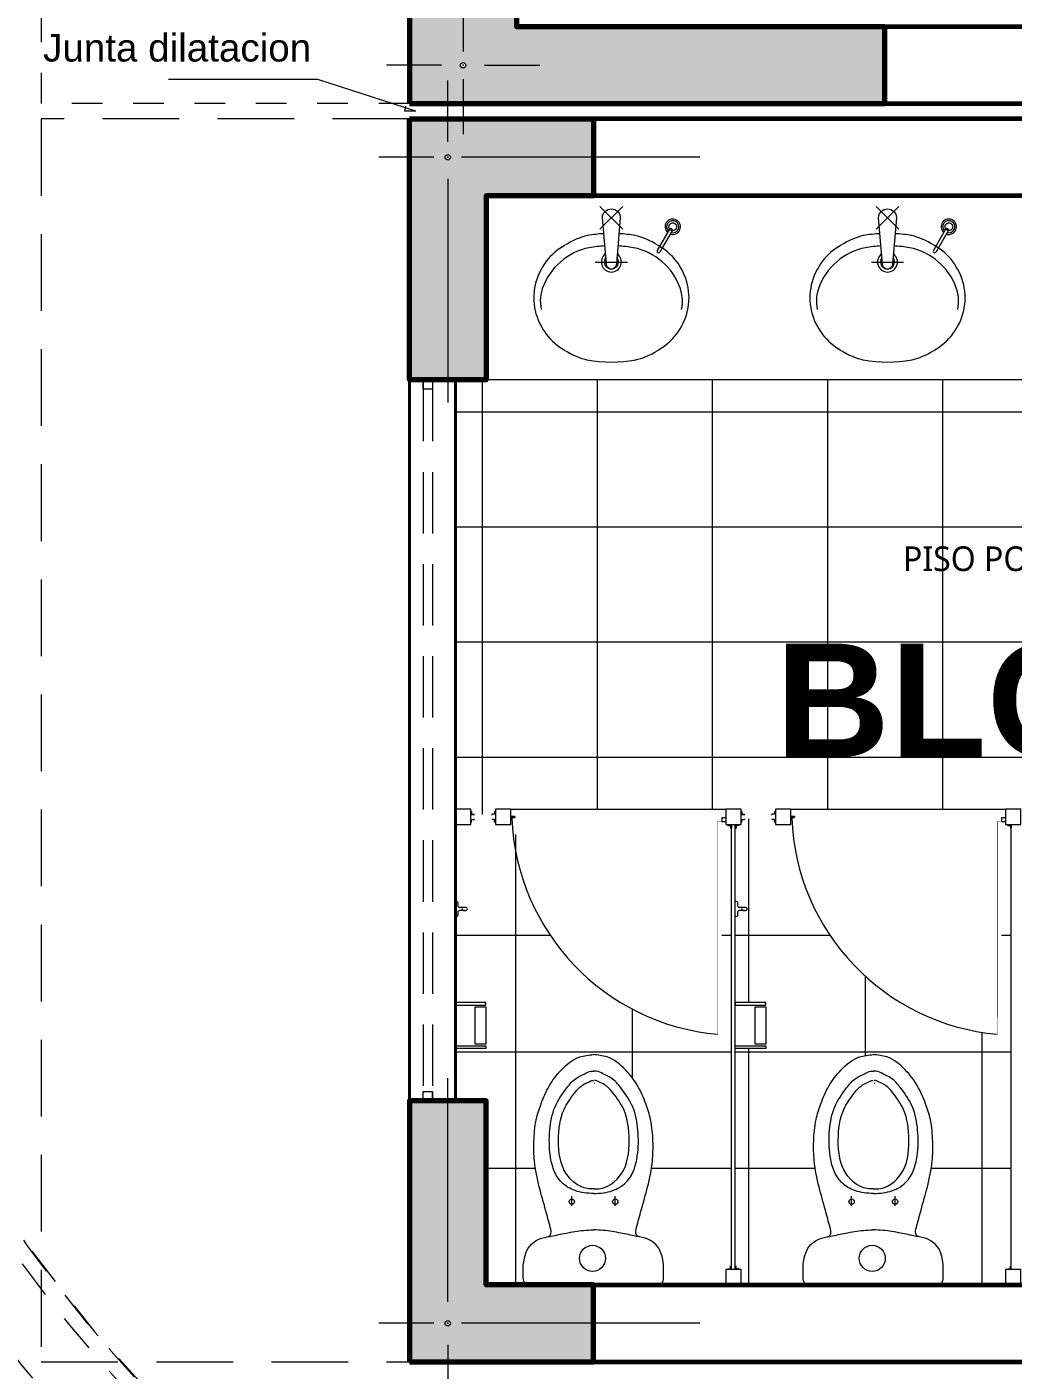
# Model space of a CAD drawing. Header units: metres. Extents: x 28 to 239, y -1 to 113.
# Drawn here: x 42.944 to 46.159, y 60.826 to 65.202 of the extents above; entities that cross this region are included whole.
import ezdxf
from ezdxf.enums import TextEntityAlignment as Align

# ---------------------------------------------------------------- set-up
doc = ezdxf.new("R2010")
doc.units = ezdxf.units.M
doc.set_wipeout_variables(frame=1)
for name, pattern in [('DASHED2', [0.375, 0.25, -0.125]), ('HIDDEN', [9.525, 6.35, -3.175]), ('RAYITAS2', [0.1875, 0.125, -0.0625])]:
    doc.linetypes.add(name, pattern=pattern)
for name, color, linetype, lineweight in [('COLUMNAS 50', 32, 'Continuous', 70), ('GRAFO 4', 7, 'Continuous', 30), ('GRAFO01', 7, 'Continuous', 0), ('Hatch', 251, 'Continuous', 0), ('Letras El', 9, 'Continuous', 5), ('MK-LINEAS GENERALES', 7, 'Continuous', 0), ('Mobiliario el', 7, 'Continuous', 5), ('Muebles', 252, 'Continuous', 0), ('Muros el', 144, 'Continuous', 60), ('puertas', 7, 'Continuous', 5), ('Sanitarios el', 141, 'Continuous', 15), ('Structural - Bearing_Pen_No__20', 1, 'Continuous', 0), ('Tabiques El', 7, 'Continuous', 15), ('TEXTOS-SUBTITULO', 7, 'Continuous', 30), ('Vanos', 140, 'Continuous', 5)]:
    doc.layers.add(name, color=color, linetype=linetype, lineweight=lineweight)
doc.layers.add('Estructura - Carga_Pen_No__89', color=7, linetype='Continuous', lineweight=15, true_color=0x71cebe)
doc.layers.add('Separador de bike pintado', color=8, linetype='Continuous')
doc.styles.add('Estilo-cotas', font='arial.ttf', dxfattribs={"height": 0.18})
doc.styles.add('Santa Rosa 1 50', font='trebuc.ttf')
doc.styles.add('TURBO_BASS', font='swisseb.ttf')

# ---------------------------------------------------------------- blocks, each defined once
blk = doc.blocks.new('Columna tipo 3')
at = {"true_color": 0x939598}
h = blk.add_hatch(color=252, dxfattribs=at)
h.dxf.hatch_style = 1
h.paths.add_polyline_path([(-235.0847, 45.074), (-235.7847, 45.074), (-235.7847, 43.524), (-235.5347, 43.524), (-235.5347, 44.724), (-235.0847, 44.724)])
h.paths.add_polyline_path([(-235.6684, 44.899, -1), (-235.651, 44.899, -1)], flags=16)
at = {"layer": 'COLUMNAS 50', "linetype": 'Continuous'}
blk.add_lwpolyline([(-235.7847, 45.074), (-235.7847, 43.524), (-235.5347, 43.524), (-235.5347, 44.724), (-235.0847, 44.724), (-235.0847, 45.074)], close=True, dxfattribs=at)
at = {"layer": 'Structural - Bearing_Pen_No__20', "linetype": 'Continuous'}
for p, q in [((-235.6597, 44.969), (-235.6597, 45.149)), ((-235.7047, 44.899), (-235.8847, 44.899)), ((-235.0847, 44.899), (-235.6147, 44.899)), ((-235.6597, 44.829), (-235.6597, 44.649))]:
    blk.add_line(p, q, dxfattribs=at)
blk.add_circle((-235.6597, 44.899), 0.00871, dxfattribs=at)
blk.add_point((-235.6597, 44.899), dxfattribs=at)
blk = doc.blocks.new('INODFLUX-P')
at = {"layer": 'Sanitarios el'}
for p, q in [((0.023, 0.2288), (0.0672, 0.2288)), ((0, -0.2121), (0, 0.2126)), ((0, 0.1438), (0, -0.0981)), ((0.2582, 0.0706), (0.2891, 0.0706)), ((0.2582, -0.071), (0.2891, -0.071)), ((0.023, -0.2282), (0.023, -0.2282)), ((0.023, -0.2282), (0.0672, -0.2282))]:
    blk.add_line(p, q, dxfattribs=at)
for centre, radius in [((0.0867, 0.0033), 0.0425), ((0.2717, 0.0706), 0.00872), ((0.2717, -0.071), 0.00872)]:
    blk.add_circle(centre, radius, dxfattribs=at)
for points in [[(0, 0.2126), (0.0044, 0.2213), (0.0135, 0.2274), (0.023, 0.2288)], [(0.0672, 0.2288), (0.0955, 0.223), (0.1264, 0.2081), (0.1445, 0.1864), (0.157, 0.1508), (0.1588, 0.1386)], [(0.1874, 0.1409), (0.2442, 0.1561), (0.3196, 0.1768), (0.4039, 0.1925), (0.4675, 0.1942), (0.5389, 0.1866), (0.5904, 0.1708), (0.6481, 0.1445), (0.701, 0.1046), (0.7429, 0.0445), (0.7506, -0.0003)], [(0.1579, 0.145), (0.1674, 0.1389), (0.1874, 0.1409)], [(0.2977, -0.0011), (0.3073, 0.0603), (0.3337, 0.1031), (0.3743, 0.1291), (0.42, 0.1406), (0.5047, 0.1425), (0.5802, 0.1255), (0.6419, 0.087), (0.6742, 0.0556), (0.6882, 0.0286), (0.6966, 0.0076), (0.6966, -0.0011)], [(0.1874, -0.1404), (0.2442, -0.1556), (0.3196, -0.1762), (0.4039, -0.192), (0.4675, -0.1937), (0.5389, -0.1861), (0.5904, -0.1703), (0.6481, -0.144), (0.701, -0.1041), (0.7429, -0.0439), (0.7506, 0.0009)], [(0.2977, -0.0011), (0.3073, -0.0624), (0.3337, -0.1052), (0.3743, -0.1312), (0.42, -0.1427), (0.5047, -0.1446), (0.5802, -0.1276), (0.6419, -0.0891), (0.6742, -0.0577), (0.6882, -0.0307), (0.6966, -0.0097), (0.6966, -0.0011)], [(0.0672, -0.2282), (0.0955, -0.2225), (0.1264, -0.2075), (0.1445, -0.1859), (0.157, -0.1503), (0.1588, -0.1381)], [(0.1579, -0.1444), (0.1674, -0.1384), (0.1874, -0.1404)], [(0, -0.2121), (0.0044, -0.2208), (0.0135, -0.2269), (0.023, -0.2282)]]:
    blk.add_spline(points, degree=3, dxfattribs=at)
for points, knots in [([(0.1588, 0.1386), (0.1623, 0.1223), (0.1698, 0.0871), (0.1777, 0.0409), (0.1792, 0.0109), (0.1796, 0.0003)], [0, 0, 0, 0, 0.0500478, 0.1080759, 0.1401372, 0.1401372, 0.1401372, 0.1401372]), ([(0.3131, -0.0011), (0.3106, 0.0471), (0.3384, 0.0711), (0.391, 0.1086), (0.4315, 0.1145), (0.5072, 0.1138), (0.5432, 0.1094), (0.5901, 0.088), (0.6081, 0.0754), (0.6383, 0.0517), (0.6458, 0.0447), (0.6554, 0.0285), (0.6616, 0.0158), (0.666, 0.0062), (0.6666, 0.0045), (0.6667, 0.0043)], [0, 0, 0, 0, 0.1299393, 0.1299393, 0.2598787, 0.2598787, 0.374754, 0.374754, 0.445792, 0.445792, 0.4942707, 0.4942707, 0.5266072, 0.5266072, 0.535214, 0.535214, 0.535214, 0.535214]), ([(0.1588, -0.1381), (0.1623, -0.1218), (0.1698, -0.0866), (0.1777, -0.0404), (0.1792, -0.0104), (0.1796, 0.0003)], [0, 0, 0, 0, 0.0500478, 0.1080759, 0.1401372, 0.1401372, 0.1401372, 0.1401372]), ([(0.3131, -0.0011), (0.3106, -0.0492), (0.3384, -0.0732), (0.391, -0.1107), (0.4315, -0.1166), (0.5072, -0.1159), (0.5432, -0.1115), (0.5901, -0.0901), (0.6081, -0.0775), (0.6383, -0.0539), (0.6458, -0.0468), (0.6554, -0.0306), (0.6616, -0.0179), (0.666, -0.0083), (0.6666, -0.0066), (0.6667, -0.0064)], [0, 0, 0, 0, 0.1299393, 0.1299393, 0.2598787, 0.2598787, 0.374754, 0.374754, 0.445792, 0.445792, 0.4942707, 0.4942707, 0.5266072, 0.5266072, 0.535214, 0.535214, 0.535214, 0.535214])]:
    blk.add_open_spline(points, degree=3, knots=knots, dxfattribs=at)
for points in [[(0.6667, 0.0043), (0.6667, 0.0041), (0.6667, 0.003), (0.6666, 0.0005)], [(0.6567, -0.0046), (0.6567, -0.0042), (0.6567, -0.0037), (0.6566, -0.0032)], [(0.6667, -0.0064), (0.6667, -0.0062), (0.6667, -0.0051), (0.6666, -0.0027)]]:
    blk.add_open_spline(points, degree=3, dxfattribs=at)
blk.add_point((0, 0), dxfattribs=at)
blk = doc.blocks.new('OvalinGrandeyGrifo')
at = {"layer": 'Sanitarios el', "lineweight": 13, "ltscale": 0.5}
for p, q in [((0.0525, -0.1165), (-0.0525, -0.1165)), ((0.0371, -0.2236), (-0.0371, -0.2978)), ((-0.0371, -0.2236), (0.0371, -0.2978))]:
    blk.add_line(p, q, dxfattribs=at)
at = {"layer": 'Sanitarios el'}
blk.add_lwpolyline([(-0.029, -0.2607), (-0.0162, -0.1097, -1), (0.0162, -0.1097), (0.029, -0.2607, -1)], format="xyb", close=True, dxfattribs=at)
for centre, radius, start, end in [((-0.0149, -0.0457), 0.2564, 104.0103, 121.7376), ((0, -0.2497), 0.4592, 80.1175, 99.8825), ((0.0149, -0.0457), 0.2564, 58.2624, 75.9897), ((-0.0502, -0.0071), 0.2051, 119.322, 142.2699), ((0.0502, -0.0071), 0.2051, 37.7301, 60.678), ((-0.0371, -0.011), 0.218, 143.4198, 165.9569), ((0.0371, -0.011), 0.218, 14.0431, 36.5802), ((-0.0534, 0), 0.1996, 167.6572, 192.3428), ((-0.1008, 0.0114), 0.1308, 168.0871, 202.2683), ((0.1008, 0.0114), 0.1308, 337.7317, 11.9129), ((0.0534, 0), 0.1996, 347.6572, 12.3428), ((-0.0371, 0.011), 0.218, 194.0431, 216.5802), ((-0.0313, 0.0379), 0.2052, 199.9549, 258.5759), ((0.0313, 0.0379), 0.2052, 281.4241, 340.0451), ((0.0371, 0.011), 0.218, 323.4198, 345.9569), ((0, -0.1165), 0.0325, 305.7597, 234.2403), ((-0.0502, 0.0071), 0.2051, 217.7301, 240.678), ((0, -0.1165), 0.023, 321.3881, 218.6119), ((0.0502, 0.0071), 0.2051, 299.322, 322.2699), ((-0.0149, 0.0457), 0.2564, 238.2624, 255.9897), ((0, 0.2497), 0.4192, 260.1175, 267.1004), ((0, 0.2497), 0.4192, 272.8996, 279.8825), ((0.0149, 0.0457), 0.2564, 284.0103, 301.7376), ((0, 0.2497), 0.4592, 260.1175, 266.9302), ((0, 0.2497), 0.4592, 273.0698, 279.8825)]:
    blk.add_arc(centre, radius, start, end, dxfattribs=at)
blk = doc.blocks.new('H-4a-P')
for p, q in [((0.0019, 0.0133), (0.0417, 0.0823)), ((0.0106, 0.0083), (0.0504, 0.0773))]:
    blk.add_line(p, q)
at = {"linetype": 'HIDDEN'}
blk.add_circle((0, 0), 0.0125, dxfattribs=at)
for centre, radius, start, end in [((0.0461, 0.0798), 0.005, 330, 150), ((0, 0), 0.025, 71.537, 48.463), ((0, 0), 0.02, 74.4775, 45.5225), ((0.0063, 0.0108), 0.005, 150, 330)]:
    blk.add_arc(centre, radius, start, end)
blk = doc.blocks.new('H-6a')
for points in [[(0, 0), (0, -0.009), (-0.1, -0.009), (-0.1, 0)], [(-0.065, -0.136), (-0.1, -0.136), (-0.1, -0.014), (-0.065, -0.014)], [(0, -0.15), (0, -0.141), (-0.1, -0.141), (-0.1, -0.15)]]:
    blk.add_lwpolyline(points, close=True)
blk = doc.blocks.new('H-3')
blk.add_lwpolyline([(0.0054, 0.0301), (0.0054, 0.013, 0.414214), (0.0104, 0.008), (0.02, 0.008, -0.414214), (0.025, 0.003), (0.025, 0), (-0.025, 0), (-0.025, 0.003, -0.414214), (-0.02, 0.008), (-0.0104, 0.008, 0.414214), (-0.0054, 0.013), (-0.0054, 0.0301)], format="xyb")
at = {"extrusion": (0, 0, -1)}
blk.add_ellipse((0, 0.0301), major_axis=(0, -0.0093), ratio=0.58118, dxfattribs=at)

msp = doc.modelspace()

# ---------------------------------------------------------------- hatches: boundary and pattern name
at = {"layer": 'COLUMNAS 50', "true_color": 0xc7c8ca}
h = msp.add_hatch(color=9, dxfattribs=at)
h.dxf.hatch_style = 1
h.paths.add_polyline_path([(44.441, 64.0517), (44.441, 64.6519), (44.7911, 64.6519), (44.7911, 64.9019), (44.191, 64.9019), (44.191, 64.0517)])
h = msp.add_hatch(color=9, dxfattribs=at)
h.dxf.hatch_style = 1
h.paths.add_polyline_path([(44.441, 61.7032), (44.441, 61.1031), (44.7911, 61.1031), (44.7911, 60.8531), (44.191, 60.8531), (44.191, 61.7032)])

# ---------------------------------------------------------------- linework, layer by layer
at = {"layer": 'COLUMNAS 50', "linetype": 'Continuous'}
for points in [[(44.191, 64.9019), (44.7911, 64.9019), (44.7911, 64.6519), (44.441, 64.6519), (44.441, 64.0517), (44.191, 64.0517)], [(44.191, 60.8531), (44.7911, 60.8531), (44.7911, 61.1031), (44.441, 61.1031), (44.441, 61.7032), (44.191, 61.7032)]]:
    msp.add_lwpolyline(points, close=True, dxfattribs=at)
at = {"layer": 'Estructura - Carga_Pen_No__89', "color": 252, "linetype": 'RAYITAS2', "lineweight": 20, "true_color": 0x939598, "flags": 128}
for points in [[(41.9051, 62.7185), (42.1944, 62.7979, 0.131282), (43.4628, 60.6273), (43.252, 60.4144, -0.13185)], [(41.9641, 62.6851, 0.127081), (43.2518, 60.4823), (43.3953, 60.6272, -0.126334), (42.1611, 62.7391)]]:
    msp.add_lwpolyline(points, format="xyb", close=True, dxfattribs=at)
at = {"layer": 'GRAFO 4', "linetype": 'Continuous', "lineweight": 60, "flags": 128}
for points in [[(47.6075, 64.9019), (44.7911, 64.9019)], [(47.3575, 64.6519), (47.6075, 64.6519), (44.7911, 64.6519)], [(44.5909, 61.1031), (47.6075, 61.1031)], [(44.7911, 60.8531), (47.6075, 60.8531)]]:
    msp.add_lwpolyline(points, dxfattribs=at)
at = {"layer": 'GRAFO01', "color": 251, "linetype": 'DASHED2', "lineweight": 9, "ltscale": 0.4}
for p in [(42.991, 84.252), (44.191, 64.952)]:
    msp.add_line(p, (42.991, 64.952), dxfattribs=at)
at = {"layer": 'Hatch', "ltscale": 0.2}
for p, q in [((44.4295, 62.6357), (44.4295, 64.0517)), ((44.8044, 62.6531), (44.8044, 64.0517)), ((45.1794, 62.6531), (45.1794, 64.0517)), ((45.5544, 62.6531), (45.5544, 64.0517)), ((45.9294, 62.6531), (45.9294, 64.0517)), ((44.3409, 63.948), (50.5444, 63.9479)), ((44.3409, 63.5731), (49.6327, 63.573)), ((44.3409, 63.1981), (49.2006, 63.198)), ((44.3409, 62.8231), (49.0673, 62.823)), ((44.5219, 62.6531), (45.2219, 62.6531)), ((45.4338, 62.6531), (46.1338, 62.6531)), ((44.5378, 61.1031), (44.5378, 62.5707)), ((45.6778, 61.8506), (45.6778, 62.1083)), ((44.9178, 61.7775), (44.9178, 62.0019)), ((46.0577, 61.1031), (46.0577, 61.9262)), ((45.2978, 61.1031), (45.2978, 61.8732))]:
    msp.add_line(p, q, dxfattribs=at)
at = {"layer": 'Hatch', "ltscale": 0.2, "flags": 128}
for points in [[(44.3409, 62.243), (44.6495, 62.243)], [(45.2089, 62.243), (45.2409, 62.243)], [(45.2529, 62.243), (45.5614, 62.243)], [(46.1208, 62.243), (46.1528, 62.243)], [(44.3409, 61.863), (45.2409, 61.863)], [(45.2529, 61.863), (46.1528, 61.863)], [(44.441, 61.4831), (44.6018, 61.4831)], [(44.9802, 61.4831), (45.2409, 61.4831)], [(45.2529, 61.4831), (45.5135, 61.4831)], [(45.892, 61.4831), (46.1528, 61.4831)]]:
    msp.add_lwpolyline(points, dxfattribs=at)
at = {"layer": 'MK-LINEAS GENERALES', "color": 7, "linetype": 'RAYITAS2'}
for radius, start, end in [(4.8499, 184.3039, 256.0177), (11.4, 191.52413, 270)]:
    msp.add_arc((46.8724, 64.077), radius, start, end, dxfattribs=at)
at = {"layer": 'Muros el', "ltscale": 0.05}
msp.add_lwpolyline([(45.741, 64.952), (49.041, 64.952), (49.041, 65.202), (45.741, 65.202)], close=True, dxfattribs=at)
at = {"layer": 'puertas'}
for p, q in [((44.5343, 62.6295), (44.5219, 62.6295)), ((44.5251, 62.6172), (44.5251, 62.6263)), ((44.5251, 62.6263), (44.5343, 62.6263)), ((44.5343, 62.6295), (44.5343, 62.6263)), ((45.209, 62.6262), (45.2219, 62.6262)), ((45.4462, 62.6295), (45.4338, 62.6295)), ((45.4371, 62.6172), (45.4371, 62.6263)), ((45.4371, 62.6263), (45.4462, 62.6263)), ((45.4462, 62.6295), (45.4462, 62.6263)), ((46.1209, 62.6262), (46.1338, 62.6262)), ((44.5251, 62.6172), (44.5219, 62.6172)), ((45.196, 62.6133), (45.1959, 61.92)), ((45.196, 62.6133), (45.2219, 62.6133)), ((45.4371, 62.6172), (45.4338, 62.6172)), ((46.108, 62.6133), (46.1078, 61.92)), ((46.108, 62.6133), (46.1338, 62.6133))]:
    msp.add_line(p, q, dxfattribs=at)
for centre in [(45.2606, 62.6532), (46.1726, 62.6532)]:
    msp.add_arc(centre, 0.736, 182.1742, 264.9548, dxfattribs=at)
at = {"layer": 'Sanitarios el'}
msp.add_line((47.9577, 64.0517), (44.3409, 64.0517), dxfattribs=at)
at = {"layer": 'Separador de bike pintado'}
msp.add_arc((46.8724, 64.077), 11.15, 193.09545, 260.59491, dxfattribs=at)
at = {"layer": 'Structural - Bearing_Pen_No__20', "linetype": 'Continuous'}
for p, q in [((44.3159, 64.827), (44.3159, 65.007)), ((44.316, 64.8469), (44.316, 65.0269)), ((44.316, 64.8469), (44.316, 65.0269)), ((44.271, 64.7769), (44.091, 64.7769)), ((45.1376, 64.7769), (44.361, 64.7769)), ((44.316, 64.7069), (44.316, 63.9782)), ((44.316, 61.0481), (44.316, 61.7768)), ((44.271, 60.9781), (44.091, 60.9781)), ((45.1376, 60.9781), (44.361, 60.9781)), ((44.316, 60.9081), (44.316, 60.7281))]:
    msp.add_line(p, q, dxfattribs=at)
for centre in [(44.316, 64.7769), (44.316, 60.9781)]:
    msp.add_circle(centre, 0.00871, dxfattribs=at)
for p in [(44.316, 64.7769), (44.316, 60.9781)]:
    msp.add_point(p, dxfattribs=at)
at = {"layer": 'Tabiques El'}
for p, q in [((45.2294, 62.6001), (45.2294, 62.6031)), ((45.2294, 62.6031), (45.2409, 62.6031)), ((45.2294, 62.6001), (45.2379, 62.6001)), ((45.2379, 62.6001), (45.2379, 62.5916)), ((45.2409, 62.5916), (45.2379, 62.5916)), ((45.2409, 61.1531), (45.2409, 62.6031)), ((45.2409, 62.6031), (45.2409, 62.5916)), ((45.2529, 61.1531), (45.2529, 62.6031)), ((45.2529, 62.5916), (45.2559, 62.5916)), ((45.2644, 62.6001), (45.2559, 62.6001)), ((45.2559, 62.6001), (45.2559, 62.5916)), ((45.2644, 62.6001), (45.2644, 62.6031)), ((46.1413, 62.6001), (46.1413, 62.6031)), ((46.1413, 62.6031), (46.1528, 62.6031)), ((46.1413, 62.6001), (46.1498, 62.6001)), ((46.1498, 62.6001), (46.1498, 62.5916)), ((46.1528, 62.5916), (46.1498, 62.5916)), ((46.1528, 61.1531), (46.1528, 62.6031)), ((46.1528, 62.6031), (46.1528, 62.5916)), ((45.2294, 61.1561), (45.2294, 61.1531)), ((45.2294, 61.1561), (45.2379, 61.1561)), ((45.2409, 61.1646), (45.2379, 61.1646)), ((45.2379, 61.1561), (45.2379, 61.1646)), ((45.2529, 61.1531), (45.2529, 61.1646)), ((45.2529, 61.1646), (45.2559, 61.1646)), ((45.2644, 61.1531), (45.2529, 61.1531)), ((45.2559, 61.1561), (45.2559, 61.1646)), ((45.2644, 61.1561), (45.2559, 61.1561)), ((45.2644, 61.1561), (45.2644, 61.1531)), ((46.1413, 61.1561), (46.1413, 61.1531)), ((46.1413, 61.1561), (46.1498, 61.1561)), ((46.1528, 61.1646), (46.1498, 61.1646)), ((46.1498, 61.1561), (46.1498, 61.1646))]:
    msp.add_line(p, q, dxfattribs=at)
for points in [[(45.2219, 62.6531), (45.2219, 62.6031), (45.2719, 62.6031), (45.2719, 62.6531)], [(46.1338, 62.6531), (46.1338, 62.6031), (46.1838, 62.6031), (46.1838, 62.6531)], [(45.2219, 61.1531), (45.2219, 61.1031), (45.2719, 61.1031), (45.2719, 61.1531)], [(46.1338, 61.1531), (46.1338, 61.1031), (46.1838, 61.1031), (46.1838, 61.1531)]]:
    msp.add_lwpolyline(points, close=True, dxfattribs=at)
at = {"layer": 'Vanos', "color": 145, "lineweight": 5}
for p, q in [((43.8928, 65.0302), (43.4062, 65.0302)), ((44.2122, 64.927), (43.8928, 65.0302)), ((44.1765, 64.9271), (44.1798, 64.9435)), ((44.2122, 64.927), (44.1765, 64.9271)), ((44.2659, 61.7032), (44.2659, 61.7332))]:
    msp.add_line(p, q, dxfattribs=at)
at = {"layer": 'Vanos', "color": 145, "lineweight": 40}
for p, q in [((44.191, 61.7032), (44.191, 64.0517)), ((44.3409, 61.7032), (44.3409, 64.0517))]:
    msp.add_line(p, q, dxfattribs=at)
at = {"layer": 'Vanos', "color": 145, "linetype": 'DASHED2', "lineweight": 5, "ltscale": 0.8}
for p, q in [((44.2359, 64.0517), (44.2359, 61.7032)), ((44.2659, 64.0517), (44.2659, 61.7032))]:
    msp.add_line(p, q, dxfattribs=at)
at = {"layer": 'Vanos', "color": 1, "linetype": 'RAYITAS2', "lineweight": 5, "ltscale": 2}
msp.add_lwpolyline([(44.191, 64.9019), (42.9914, 64.9019), (42.9914, 60.8531), (44.191, 60.8531)], dxfattribs=at)
at = {"layer": 'Vanos', "color": 145, "lineweight": 5}
for points in [[(44.2359, 64.0517), (44.2659, 64.0517), (44.2659, 64.0217), (44.2359, 64.0217)], [(44.2359, 61.7332), (44.2659, 61.7332), (44.2659, 61.7032), (44.2359, 61.7032)]]:
    msp.add_lwpolyline(points, close=True, dxfattribs=at)

# ---------------------------------------------------------------- block references
at = {"layer": 'COLUMNAS 50', "color": 9, "true_color": 0xc7c8ca, "rotation": 90.00000000000007}
msp.add_blockref('Columna tipo 3', (89.265, 300.7366), dxfattribs=at)
at = {"layer": 'Mobiliario el', "xscale": 0.999953518800642, "yscale": 0.999953518800642, "zscale": 0.999953518800642}
for name, p, rotation in [('H-3', (44.3411, 62.3282), 270), ('H-3', (45.2529, 62.3282), 270), ('H-6a', (44.3405, 61.8732), 180), ('H-6a', (45.2529, 61.8732), 180)]:
    msp.add_blockref(name, p, dxfattribs=dict(at, rotation=rotation))
at = {"layer": 'Muebles', "xscale": 0.999953518800642, "yscale": 0.999953518800642, "zscale": 0.999953518800642, "rotation": 180}
for name, p in [('OvalinGrandeyGrifo', (44.8494, 64.3193)), ('OvalinGrandeyGrifo', (45.7493, 64.3193)), ('H-4a-P', (45.0494, 64.5508)), ('H-4a-P', (45.9493, 64.5508))]:
    msp.add_blockref(name, p, dxfattribs=at)
at = {"layer": 'Sanitarios el', "extrusion": (0, 0, -1), "xscale": -0.999953518800642, "yscale": 0.999953518800642, "zscale": -0.999953518800642, "rotation": 269.999999999987}
for p in [(-44.7912, 61.1031), (-45.703, 61.1031)]:
    msp.add_blockref('INODFLUX-P', p, dxfattribs=at)

# ---------------------------------------------------------------- texts
at = {"layer": 'Letras El', "insert": (45.2543, 63.7593), "char_height": 0.149993, "attachment_point": 1, "style": 'Santa Rosa 1 50'}
msp.add_mtext_dynamic_manual_height_columns('\\pxqc;{\\fSwis721 Ex BT|b1|i0|c0|p34;SSHH\\P\\fTrebuchet MS|b0|i0|c0|p34;\\H0.53333x;PISO PORCELANATO 60x60CM ANTIDESLIZANTE\\PArea:20.85 m²}', width=3.443884, gutter_width=1, heights=[0], dxfattribs=at)
at = {"layer": 'TEXTOS-SUBTITULO', "style": 'TURBO_BASS'}
msp.add_text('BLOQUE 7', height=0.36967, dxfattribs=at).set_placement((46.7041, 62.823, 0), align=Align.CENTER)
at = {"layer": 'Vanos', "color": 145, "insert": (43.4341, 65.1334), "char_height": 0.089996, "attachment_point": 5, "style": 'Estilo-cotas'}
msp.add_mtext('Junta dilatacion', dxfattribs=at)

# ---------------------------------------------------------------- next in the draw order: wipeouts: each hides what was drawn before it
for points, layer in [([(45.2089, 62.6133), (45.196, 62.6133), (45.1959, 61.92), (45.2088, 61.92)], 'puertas'), ([(46.1209, 62.6133), (46.108, 62.6133), (46.1078, 61.92), (46.1207, 61.92)], 'puertas'), ([(44.4604, 62.6341), (44.3908, 62.6341), (44.3908, 62.6221), (44.4604, 62.6221)], 'Tabiques El'), ([(45.3723, 62.6341), (45.2719, 62.6341), (45.2719, 62.6221), (45.3723, 62.6221)], 'Tabiques El')]:
    msp.add_wipeout(points).dxf.layer = layer

# ---------------------------------------------------------------- next in the draw order: linework, layer by layer
at = {"layer": 'Hatch', "ltscale": 0.2}
msp.add_line((45.2978, 62.0232), (45.2978, 62.6221), dxfattribs=at)
at = {"layer": 'MK-LINEAS GENERALES', "color": 7, "linetype": 'RAYITAS2'}
msp.add_arc((46.8724, 64.077), 11, 181.515, 270, dxfattribs=at)
at = {"layer": 'puertas', "lineweight": 18}
for points in [[(45.209, 62.6262), (45.209, 62.6133)], [(46.1209, 62.6262), (46.1209, 62.6133)]]:
    msp.add_lwpolyline(points, dxfattribs=at)
at = {"layer": 'Tabiques El'}
for p, q in [((44.3939, 62.6456), (44.3909, 62.6456)), ((44.3939, 62.6456), (44.3939, 62.6371)), ((44.3939, 62.6371), (44.4024, 62.6371)), ((44.4024, 62.6341), (44.4024, 62.6371)), ((44.4604, 62.6341), (44.4604, 62.6371)), ((44.4689, 62.6371), (44.4604, 62.6371)), ((44.4689, 62.6456), (44.4689, 62.6371)), ((44.4689, 62.6456), (44.4719, 62.6456)), ((45.2749, 62.6456), (45.2719, 62.6456)), ((45.2749, 62.6456), (45.2749, 62.6371)), ((45.2749, 62.6371), (45.2834, 62.6371)), ((45.2834, 62.6341), (45.2834, 62.6371)), ((45.3723, 62.6341), (45.3723, 62.6371)), ((45.3808, 62.6371), (45.3723, 62.6371)), ((45.3808, 62.6456), (45.3808, 62.6371)), ((45.3808, 62.6456), (45.3838, 62.6456)), ((44.3939, 62.6106), (44.3909, 62.6106)), ((44.3939, 62.6106), (44.3939, 62.6191)), ((44.3939, 62.6191), (44.4024, 62.6191)), ((44.4024, 62.6221), (44.4024, 62.6191)), ((44.4604, 62.6221), (44.4604, 62.6191)), ((44.4689, 62.6191), (44.4604, 62.6191)), ((44.4689, 62.6106), (44.4689, 62.6191)), ((44.4689, 62.6106), (44.4719, 62.6106)), ((45.2294, 62.6031), (45.2409, 62.6031)), ((45.2749, 62.6106), (45.2719, 62.6106)), ((45.2749, 62.6106), (45.2749, 62.6191)), ((45.2749, 62.6191), (45.2834, 62.6191)), ((45.2834, 62.6221), (45.2834, 62.6191)), ((45.3723, 62.6221), (45.3723, 62.6191)), ((45.3808, 62.6191), (45.3723, 62.6191)), ((45.3808, 62.6106), (45.3808, 62.6191)), ((45.3808, 62.6106), (45.3838, 62.6106))]:
    msp.add_line(p, q, dxfattribs=at)
for points in [[(44.3409, 62.6531), (44.3409, 62.6031), (44.3909, 62.6031), (44.3909, 62.6531)], [(44.3409, 62.6531), (44.3409, 62.6031), (44.3909, 62.6031), (44.3909, 62.6531)], [(44.4719, 62.6531), (44.4719, 62.6031), (44.5219, 62.6031), (44.5219, 62.6531)], [(45.2219, 62.6531), (45.2219, 62.6031), (45.2719, 62.6031), (45.2719, 62.6531)], [(45.3838, 62.6531), (45.3838, 62.6031), (45.4338, 62.6031), (45.4338, 62.6531)]]:
    msp.add_lwpolyline(points, close=True, dxfattribs=at)

doc.saveas('drawing.dxf')
